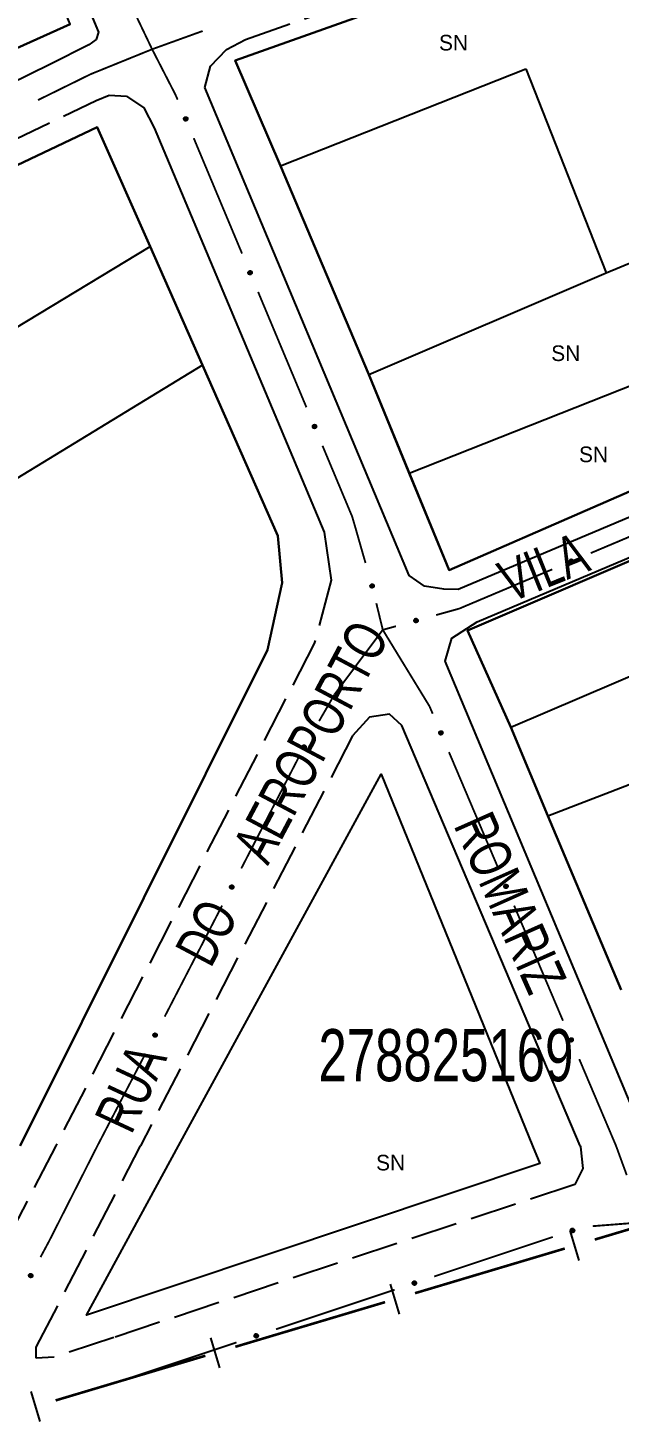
# Model space of a CAD drawing. Extents: x 204373 to 205952, y 4873300 to 4875179.
# Drawn here: x 205000.7 to 205057.4, y 4874425.4 to 4874559.4 of the extents above; entities that cross this region are included whole.
import ezdxf
from ezdxf.enums import TextEntityAlignment as Align

# ---------------------------------------------------------------- set-up
doc = ezdxf.new("R2010")
doc.units = 0
doc.header["$LTSCALE"] = 1.5
doc.header["$MEASUREMENT"] = 0
doc.linetypes.add('TRACO_11', pattern=[8, 3, -1, 3, -1])
doc.linetypes.add('TRACO_25', pattern=[8, 3, -1, 1, -1, 1, -1])
for name, color, linetype in [('CD_MALHA_LOTES', 7, 'CONTINUOUS'), ('CD_TXT_QUADRA', 255, 'CONTINUOUS'), ('LM-LIM-SETORES-BAIRROS', 250, 'CONTINUOUS'), ('RU-QUADRA', 220, 'CONTINUOUS'), ('SV-EIXO-RUA-N-PAV', 6, 'CONTINUOUS'), ('SV-EIXO-RUA-PAV', 20, 'CONTINUOUS'), ('SV-RUA-NAO-PAV', 7, 'CONTINUOUS'), ('SV-RUA-PAVIM', 7, 'CONTINUOUS'), ('SV-TXT-RUA-PAV', 7, 'CONTINUOUS'), ('Th_NmrPort', 1, 'CONTINUOUS')]:
    doc.layers.add(name, color=color, linetype=linetype)
doc.styles.add('ARIAL', font='ARIAL.SHX')

msp = doc.modelspace()

# ---------------------------------------------------------------- linework, layer by layer
at = {"layer": 'CD_MALHA_LOTES', "linetype": 'Continuous', "flags": 128}
for points in [[(205020.556237, 4874556.25019), (205053.91558, 4874568.118418)], [(205004.71098, 4874559.730219), (204968.148644, 4874543.282725)], [(205024.886537, 4874546.146158), (205020.556237, 4874556.25019)], [(205024.886537, 4874546.146158), (205048.46261, 4874555.448283)], [(205048.46261, 4874555.448283), (205056.16092, 4874535.881745)], [(204971.922477, 4874533.039962), (205007.30021, 4874549.834435)], [(205007.30021, 4874549.834435), (205012.374197, 4874538.389962)], [(205033.386754, 4874526.098477), (205024.886537, 4874546.146158)], [(204979.268994, 4874518.371235), (205012.374197, 4874538.389962)], [(205012.374197, 4874538.389962), (205017.411804, 4874527.009595)], [(205056.16092, 4874535.881745), (205060.49122, 4874537.645941)], [(205033.386754, 4874526.098477), (205056.16092, 4874535.881745)], [(205037.235909, 4874516.635971), (205064.821519, 4874527.54191)], [(205017.411804, 4874527.009595), (204984.777887, 4874507.123913)], [(205017.411804, 4874527.009595), (205024.655977, 4874510.643028), (205025.044013, 4874506.109319), (205023.652468, 4874499.704917), (204999.922044, 4874452.115493)], [(205037.235909, 4874516.635971), (205033.386754, 4874526.098477)], [(205068.670674, 4874519.362455), (205041.085064, 4874507.333846)], [(205041.085064, 4874507.333846), (205037.235909, 4874516.635971)], [(205042.84926, 4874501.560114), (205063.057323, 4874510.220712)], [(205047.019177, 4874492.257989), (205042.84926, 4874501.560114)], [(205047.019177, 4874492.257989), (205067.227241, 4874500.918588)], [(205050.547569, 4874483.757772), (205047.019177, 4874492.257989)], [(205050.547569, 4874483.757772), (205070.916014, 4874491.616464)], [(205015.124202, 4874452.115246), (205034.551215, 4874487.764812), (205049.102005, 4874452.114696)], [(205057.604353, 4874467.078101), (205050.547569, 4874483.757772)], [(205006.267579, 4874435.862888), (205015.124202, 4874452.115246)], [(205049.102005, 4874452.114696), (205049.793661, 4874450.420107), (205006.267579, 4874435.862888)]]:
    msp.add_lwpolyline(points, dxfattribs=at)
at = {"layer": 'LM-LIM-SETORES-BAIRROS', "const_width": 0.25}
for points in [[(205055.062186, 4874443.108033), (205060.811934, 4874444.82279)], [(205037.81294, 4874437.963763), (205052.187311, 4874442.250655)], [(205020.563694, 4874432.819494), (205034.938065, 4874437.106385)], [(205003.314448, 4874427.675224), (205017.688819, 4874431.962115)]]:
    msp.add_lwpolyline(points, dxfattribs=at)
at = {"layer": 'LM-LIM-SETORES-BAIRROS'}
for points in [[(205053.574292, 4874441.099011), (205052.716914, 4874443.973885)], [(205036.325046, 4874435.954741), (205035.467668, 4874438.829615)], [(205019.0758, 4874430.810471), (205018.218422, 4874433.685345)], [(205001.826554, 4874425.666201), (205000.969176, 4874428.541075)]]:
    msp.add_lwpolyline(points, dxfattribs=at)
at = {"layer": 'RU-QUADRA', "linetype": 'Continuous', "flags": 128}
for points in [[(204922.286133, 4874522.572298), (204931.990374, 4874526.473022), (204940.933498, 4874530.659165), (204950.162041, 4874534.845308), (204968.148644, 4874543.282725), (205004.71098, 4874559.730219), (204995.888886, 4874580.859078), (204990.732947, 4874592.740156), (204987.146206, 4874601.034493), (204983.335295, 4874609.553002), (204946.795376, 4874594.309355), (204937.116175, 4874589.987367), (204927.89937, 4874586.220703), (204919.336804, 4874582.415118), (204888.844556, 4874568.810153), (204880.662549, 4874565.385126), (204890.937628, 4874539.316871), (204900.879718, 4874513.724313), (204912.106193, 4874518.386154)], [(205015.124202, 4874452.115246), (205034.551215, 4874487.764812), (205049.102005, 4874452.114696), (205049.793661, 4874450.420107), (205006.267579, 4874435.862888)]]:
    msp.add_lwpolyline(points, close=True, dxfattribs=at)
for points in [[(205053.91558, 4874568.118418), (205020.556237, 4874556.25019), (205024.886537, 4874546.146158), (205033.386754, 4874526.098477), (205041.085064, 4874507.333846), (205068.670674, 4874519.362455)], [(204999.922044, 4874452.115493), (205023.652468, 4874499.704917), (205025.044013, 4874506.109319), (205024.655977, 4874510.643028), (205017.411804, 4874527.009595), (205012.374197, 4874538.389962), (205007.30021, 4874549.834435), (204971.922477, 4874533.039962)], [(205063.057323, 4874510.220712), (205042.84926, 4874501.560114), (205047.019177, 4874492.257989), (205050.547569, 4874483.757772), (205057.604353, 4874467.078101)]]:
    msp.add_lwpolyline(points, dxfattribs=at)
at = {"layer": 'SV-EIXO-RUA-N-PAV', "const_width": 0.18}
for points in [[(205017.428834, 4874559.069563), (205012.726064, 4874557.37134)], [(205012.726064, 4874557.37134), (205012.577745, 4874557.317781)]]:
    msp.add_lwpolyline(points, dxfattribs=at)
at = {"layer": 'SV-EIXO-RUA-PAV', "const_width": 0.18}
for points in [[(205010.524102, 4874561.612401), (205012.330127, 4874557.835605)], [(205012.577745, 4874557.317781), (205007.017138, 4874555.063973)], [(205012.330127, 4874557.835605), (205012.577745, 4874557.317781)], [(205012.577745, 4874557.317781), (205014.600215, 4874553.380873)], [(205006.67195, 4874554.924063), (205001.622081, 4874552.440521)], [(205007.017138, 4874555.063973), (205006.67195, 4874554.924063)], [(205014.600215, 4874553.380873), (205014.856063, 4874552.882843)], [(205014.856063, 4874552.882843), (205015.026079, 4874552.476913)], [(205016.571343, 4874548.787447), (205021.207133, 4874537.719049)], [(205022.752397, 4874534.029582), (205027.388187, 4874522.961184)], [(205028.93345, 4874519.271718), (205031.637661, 4874512.815152)], [(205031.637661, 4874512.815152), (205031.790093, 4874512.451205)], [(205065.728449, 4874513.637335), (205054.672757, 4874508.971322)], [(205031.790093, 4874512.451205), (205033.061087, 4874508.02464)], [(205050.987527, 4874507.415984), (205042.695758, 4874503.916475)], [(205034.097317, 4874504.162044), (205034.570036, 4874502.218712)], [(205042.064406, 4874503.650016), (205039.83413, 4874503.030494)], [(205042.695758, 4874503.916475), (205042.064406, 4874503.650016)], [(205034.570036, 4874502.218712), (205034.718248, 4874501.609417)], [(205035.980058, 4874501.959919), (205035.01654, 4874501.692275)], [(205034.718248, 4874501.609417), (205030.113514, 4874495.449961)], [(205035.01654, 4874501.692275), (205034.718248, 4874501.609417)], [(205034.718248, 4874501.609417), (205039.08683, 4874494.466478)], [(205030.087995, 4874495.415825), (205028.603932, 4874492.857769)], [(205030.113514, 4874495.449961), (205030.087995, 4874495.415825)], [(205039.08683, 4874494.466478), (205039.206936, 4874494.270096)], [(205039.206936, 4874494.270096), (205039.507737, 4874493.561497)], [(205041.070744, 4874489.879513), (205045.759764, 4874478.833559)], [(205026.644686, 4874489.371547), (205021.132439, 4874478.712507)], [(205019.295024, 4874475.159493), (205013.782777, 4874464.500453)], [(205047.322771, 4874475.151575), (205052.011791, 4874464.105621)], [(205011.937428, 4874460.951558), (205007.777861, 4874452.970456)], [(205053.574798, 4874460.423636), (205057.091563, 4874452.139171)], [(205007.777861, 4874452.970456), (205007.326729, 4874452.104854)], [(205007.326729, 4874452.104854), (205002.805191, 4874443.185455)], [(205057.091563, 4874452.139171), (205057.103077, 4874452.112048)], [(205057.103077, 4874452.112048), (205058.133032, 4874449.294391)], [(205054.874854, 4874444.3961), (205060.856814, 4874444.861022)], [(205002.701732, 4874442.981367), (205001.864712, 4874441.420438)], [(205002.805191, 4874443.185455), (205002.701732, 4874442.981367)], [(205039.649639, 4874439.565176), (205051.033838, 4874443.359909)], [(205024.470706, 4874434.505531), (205035.854906, 4874438.300264)], [(205009.940996, 4874429.662294), (205020.675973, 4874433.24062)], [(205009.288238, 4874429.456796), (205009.940996, 4874429.662294)]]:
    msp.add_lwpolyline(points, dxfattribs=at)
at = {"layer": 'SV-EIXO-RUA-PAV'}
for points in [[(205015.84474, 4874550.807232), (205015.890257, 4874550.789337), (205015.925717, 4874550.764649), (205015.949366, 4874550.735546), (205015.963558, 4874550.704379), (205015.974486, 4874550.670858), (205015.978047, 4874550.634632), (205015.973094, 4874550.593548), (205015.955463, 4874550.547763), (205015.927785, 4874550.513099), (205015.900493, 4874550.488388), (205015.868846, 4874550.471718), (205015.836104, 4874550.461647), (205015.798352, 4874550.459192), (205015.756767, 4874550.464619), (205015.711157, 4874550.483462), (205015.676559, 4874550.507903), (205015.654423, 4874550.536654), (205015.637866, 4874550.568576), (205015.62712, 4874550.602932), (205015.623829, 4874550.638513), (205015.629368, 4874550.680372), (205015.648562, 4874550.725143), (205015.672546, 4874550.759929), (205015.700978, 4874550.782462), (205015.732773, 4874550.798055), (205015.76626, 4874550.809425), (205015.802527, 4874550.814521), (205015.84474, 4874550.807232)], [(205022.025793, 4874536.049367), (205022.07131, 4874536.031472), (205022.10677, 4874536.006784), (205022.13042, 4874535.977681), (205022.144612, 4874535.946514), (205022.15554, 4874535.912993), (205022.159101, 4874535.876767), (205022.154147, 4874535.835684), (205022.136516, 4874535.789898), (205022.108839, 4874535.755235), (205022.081546, 4874535.730523), (205022.049899, 4874535.713853), (205022.017158, 4874535.703783), (205021.979406, 4874535.701328), (205021.937821, 4874535.706754), (205021.892211, 4874535.725597), (205021.857612, 4874535.750039), (205021.835477, 4874535.778789), (205021.81892, 4874535.810711), (205021.808173, 4874535.845067), (205021.804882, 4874535.880648), (205021.810421, 4874535.922507), (205021.829616, 4874535.967278), (205021.8536, 4874536.002064), (205021.882032, 4874536.024597), (205021.913826, 4874536.04019), (205021.947314, 4874536.05156), (205021.983581, 4874536.056656), (205022.025793, 4874536.049367)], [(205028.206847, 4874521.291503), (205028.252364, 4874521.273607), (205028.287824, 4874521.248919), (205028.311473, 4874521.219816), (205028.325665, 4874521.188649), (205028.336593, 4874521.155128), (205028.340155, 4874521.118902), (205028.335201, 4874521.077819), (205028.31757, 4874521.032033), (205028.289892, 4874520.99737), (205028.2626, 4874520.972658), (205028.230953, 4874520.955988), (205028.198212, 4874520.945918), (205028.160459, 4874520.943463), (205028.118875, 4874520.948889), (205028.073264, 4874520.967732), (205028.038666, 4874520.992174), (205028.016531, 4874521.020925), (205027.999974, 4874521.052846), (205027.989227, 4874521.087202), (205027.985936, 4874521.122783), (205027.991475, 4874521.164642), (205028.01067, 4874521.209413), (205028.034653, 4874521.244199), (205028.063086, 4874521.266732), (205028.09488, 4874521.282326), (205028.128368, 4874521.293695), (205028.164634, 4874521.298791), (205028.206847, 4874521.291503)], [(205053.005319, 4874508.148103), (205052.987548, 4874508.102538), (205052.962957, 4874508.06701), (205052.933919, 4874508.043282), (205052.902791, 4874508.029004), (205052.8693, 4874508.017985), (205052.833083, 4874508.014325), (205052.791987, 4874508.019166), (205052.746153, 4874508.036672), (205052.711414, 4874508.064255), (205052.686628, 4874508.091479), (205052.669872, 4874508.123081), (205052.659712, 4874508.155794), (205052.657154, 4874508.19354), (205052.662467, 4874508.235139), (205052.681185, 4874508.280801), (205052.705532, 4874508.315466), (205052.734222, 4874508.337679), (205052.766099, 4874508.354324), (205052.800425, 4874508.365164), (205052.835997, 4874508.368552), (205052.877871, 4874508.363128), (205052.922694, 4874508.344056), (205052.957545, 4874508.320167), (205052.980156, 4874508.291796), (205052.995836, 4874508.260045), (205053.007297, 4874508.226588), (205053.012492, 4874508.190336), (205053.005319, 4874508.148103)], [(205033.766532, 4874505.98762), (205033.808666, 4874505.962785), (205033.8398, 4874505.932825), (205033.858574, 4874505.900363), (205033.867685, 4874505.867351), (205033.873202, 4874505.832528), (205033.871018, 4874505.796192), (205033.859662, 4874505.756401), (205033.835046, 4874505.71396), (205033.802258, 4874505.684084), (205033.771417, 4874505.663974), (205033.737541, 4874505.652492), (205033.703623, 4874505.6477), (205033.665955, 4874505.651216), (205033.625742, 4874505.663118), (205033.583665, 4874505.688904), (205033.553344, 4874505.718485), (205033.536009, 4874505.750361), (205033.524681, 4874505.784491), (205033.519475, 4874505.820109), (205033.521824, 4874505.855765), (205033.533881, 4874505.896231), (205033.559881, 4874505.937424), (205033.58904, 4874505.968002), (205033.620664, 4874505.985781), (205033.654516, 4874505.996176), (205033.689375, 4874506.002135), (205033.725992, 4874506.00146), (205033.766532, 4874505.98762)], [(205038.074995, 4874502.427597), (205038.051535, 4874502.384683), (205038.022597, 4874502.352597), (205037.990758, 4874502.332783), (205037.958058, 4874502.32261), (205037.923432, 4874502.31597), (205037.887045, 4874502.316978), (205037.846907, 4874502.327042), (205037.803692, 4874502.350274), (205037.772772, 4874502.382079), (205037.751676, 4874502.412253), (205037.739105, 4874502.44574), (205037.733219, 4874502.479486), (205037.735515, 4874502.517248), (205037.746112, 4874502.557825), (205037.770524, 4874502.600713), (205037.79911, 4874502.631974), (205037.830409, 4874502.650331), (205037.864154, 4874502.662756), (205037.899586, 4874502.669111), (205037.935299, 4874502.667916), (205037.976134, 4874502.657173), (205038.018145, 4874502.632518), (205038.04965, 4874502.604363), (205038.068441, 4874502.57333), (205038.079926, 4874502.539832), (205038.087008, 4874502.505183), (205038.087517, 4874502.468563), (205038.074995, 4874502.427597)], [(205040.334426, 4874491.895776), (205040.380028, 4874491.8781), (205040.415607, 4874491.853584), (205040.439396, 4874491.824594), (205040.453738, 4874491.793496), (205040.464827, 4874491.760028), (205040.468563, 4874491.723819), (205040.463807, 4874491.682713), (205040.446396, 4874491.636843), (205040.418886, 4874491.602047), (205040.391713, 4874491.577204), (205040.360147, 4874491.560382), (205040.327454, 4874491.550154), (205040.289714, 4874491.547517), (205040.248103, 4874491.552743), (205040.202403, 4874491.571366), (205040.167688, 4874491.595641), (205040.145414, 4874491.624285), (205040.128703, 4874491.656127), (205040.117792, 4874491.69043), (205040.114329, 4874491.725995), (205040.119667, 4874491.767881), (205040.138646, 4874491.812744), (205040.162462, 4874491.847644), (205040.190785, 4874491.870314), (205040.222504, 4874491.88606), (205040.255936, 4874491.897591), (205040.292178, 4874491.902861), (205040.334426, 4874491.895776)], [(205027.327948, 4874490.45313), (205027.343439, 4874490.406739), (205027.347267, 4874490.363702), (205027.340129, 4874490.326887), (205027.325338, 4874490.296), (205027.306647, 4874490.266105), (205027.281153, 4874490.240122), (205027.246469, 4874490.217552), (205027.200043, 4874490.201685), (205027.155697, 4874490.200661), (205027.119229, 4874490.205729), (205027.086134, 4874490.219298), (205027.057397, 4874490.237941), (205027.031283, 4874490.265316), (205027.008754, 4874490.300688), (205026.993929, 4874490.347757), (205026.990465, 4874490.389976), (205026.998305, 4874490.425404), (205027.012157, 4874490.458589), (205027.031605, 4874490.488881), (205027.056777, 4874490.514242), (205027.092432, 4874490.536861), (205027.139084, 4874490.550878), (205027.181152, 4874490.554813), (205027.216681, 4874490.547473), (205027.249045, 4874490.5331), (205027.279257, 4874490.514718), (205027.306443, 4874490.490178), (205027.327948, 4874490.45313)], [(205020.377511, 4874477.013059), (205020.393003, 4874476.966669), (205020.396831, 4874476.923631), (205020.389692, 4874476.886816), (205020.374901, 4874476.855929), (205020.35621, 4874476.826034), (205020.330716, 4874476.800051), (205020.296033, 4874476.777481), (205020.249606, 4874476.761614), (205020.20526, 4874476.76059), (205020.168793, 4874476.765658), (205020.135697, 4874476.779227), (205020.10696, 4874476.797871), (205020.080847, 4874476.825245), (205020.058317, 4874476.860617), (205020.043492, 4874476.907686), (205020.040029, 4874476.949905), (205020.047869, 4874476.985333), (205020.06172, 4874477.018518), (205020.081168, 4874477.04881), (205020.106341, 4874477.074171), (205020.141995, 4874477.09679), (205020.188647, 4874477.110807), (205020.230716, 4874477.114742), (205020.266244, 4874477.107402), (205020.298609, 4874477.093029), (205020.328821, 4874477.074647), (205020.356006, 4874477.050107), (205020.377511, 4874477.013059)], [(205046.586453, 4874477.167838), (205046.632055, 4874477.150162), (205046.667634, 4874477.125645), (205046.691423, 4874477.096656), (205046.705765, 4874477.065558), (205046.716854, 4874477.03209), (205046.720589, 4874476.995881), (205046.715834, 4874476.954775), (205046.698423, 4874476.908905), (205046.670913, 4874476.874109), (205046.64374, 4874476.849266), (205046.612174, 4874476.832444), (205046.579481, 4874476.822216), (205046.541741, 4874476.819579), (205046.50013, 4874476.824805), (205046.45443, 4874476.843428), (205046.419715, 4874476.867703), (205046.397441, 4874476.896347), (205046.38073, 4874476.928189), (205046.369819, 4874476.962492), (205046.366356, 4874476.998057), (205046.371694, 4874477.039943), (205046.390673, 4874477.084805), (205046.414488, 4874477.119706), (205046.442812, 4874477.142376), (205046.474531, 4874477.158122), (205046.507963, 4874477.169653), (205046.544205, 4874477.174923), (205046.586453, 4874477.167838)], [(205013.0258, 4874462.801675), (205013.041144, 4874462.755236), (205013.044836, 4874462.712186), (205013.03758, 4874462.675394), (205013.022691, 4874462.644554), (205013.003905, 4874462.614718), (205012.978328, 4874462.588817), (205012.943573, 4874462.566357), (205012.897097, 4874462.550638), (205012.852748, 4874462.549755), (205012.816297, 4874462.554938), (205012.783245, 4874462.568612), (205012.754567, 4874462.587347), (205012.728541, 4874462.614805), (205012.706124, 4874462.650248), (205012.691448, 4874462.697364), (205012.688119, 4874462.739594), (205012.696071, 4874462.774997), (205012.710028, 4874462.808138), (205012.729572, 4874462.838367), (205012.754825, 4874462.863648), (205012.790552, 4874462.886154), (205012.837248, 4874462.900023), (205012.879329, 4874462.903824), (205012.914834, 4874462.896371), (205012.947152, 4874462.881895), (205012.977306, 4874462.863417), (205013.004413, 4874462.838791), (205013.0258, 4874462.801675)], [(205052.83848, 4874462.4399), (205052.884082, 4874462.422224), (205052.919661, 4874462.397707), (205052.94345, 4874462.368718), (205052.957791, 4874462.33762), (205052.968881, 4874462.304152), (205052.972616, 4874462.267943), (205052.967861, 4874462.226837), (205052.95045, 4874462.180967), (205052.92294, 4874462.146171), (205052.895767, 4874462.121328), (205052.8642, 4874462.104506), (205052.831508, 4874462.094278), (205052.793768, 4874462.091641), (205052.752157, 4874462.096867), (205052.706457, 4874462.11549), (205052.671741, 4874462.139765), (205052.649468, 4874462.168409), (205052.632757, 4874462.200251), (205052.621846, 4874462.234554), (205052.618383, 4874462.270119), (205052.623721, 4874462.312005), (205052.642699, 4874462.356867), (205052.666515, 4874462.391768), (205052.694839, 4874462.414438), (205052.726558, 4874462.430184), (205052.75999, 4874462.441715), (205052.796232, 4874462.446985), (205052.83848, 4874462.4399)], [(205052.760087, 4874444.05136), (205052.781338, 4874444.095411), (205052.808609, 4874444.128924), (205052.8394, 4874444.15033), (205052.871542, 4874444.162151), (205052.905786, 4874444.17054), (205052.942177, 4874444.171381), (205052.982775, 4874444.163368), (205053.027113, 4874444.142361), (205053.059609, 4874444.112168), (205053.082209, 4874444.083103), (205053.096465, 4874444.050298), (205053.104058, 4874444.016894), (205053.103681, 4874443.979064), (205053.095159, 4874443.938002), (205053.072957, 4874443.893929), (205053.045995, 4874443.861257), (205053.015669, 4874443.841334), (205052.982598, 4874443.827212), (205052.947534, 4874443.819066), (205052.911807, 4874443.818446), (205052.870479, 4874443.827101), (205052.82727, 4874443.849591), (205052.794376, 4874443.87611), (205052.774033, 4874443.906148), (205052.760862, 4874443.93902), (205052.75203, 4874443.973265), (205052.749661, 4874444.009811), (205052.760087, 4874444.05136)], [(205001.084473, 4874439.73246), (205001.09927, 4874439.685844), (205001.102454, 4874439.642754), (205001.094766, 4874439.60605), (205001.079516, 4874439.575387), (205001.06038, 4874439.545775), (205001.0345, 4874439.520176), (205000.999484, 4874439.498127), (205000.952825, 4874439.482955), (205000.908469, 4874439.482594), (205000.872081, 4874439.488206), (205000.839192, 4874439.502268), (205000.810737, 4874439.521339), (205000.785036, 4874439.549101), (205000.763037, 4874439.584805), (205000.748917, 4874439.632091), (205000.746085, 4874439.674357), (205000.754453, 4874439.709664), (205000.768799, 4874439.742638), (205000.788698, 4874439.772636), (205000.814246, 4874439.797618), (205000.850235, 4874439.819702), (205000.897091, 4874439.83302), (205000.939214, 4874439.836326), (205000.974629, 4874439.828456), (205001.006775, 4874439.813601), (205001.036709, 4874439.794769), (205001.063524, 4874439.769826), (205001.084473, 4874439.73246)], [(205037.581154, 4874438.991716), (205037.602405, 4874439.035766), (205037.629676, 4874439.06928), (205037.660467, 4874439.090686), (205037.692609, 4874439.102506), (205037.726853, 4874439.110896), (205037.763245, 4874439.111737), (205037.803842, 4874439.103724), (205037.84818, 4874439.082717), (205037.880676, 4874439.052523), (205037.903277, 4874439.023459), (205037.917532, 4874438.990653), (205037.925125, 4874438.95725), (205037.924749, 4874438.91942), (205037.916226, 4874438.878358), (205037.894024, 4874438.834285), (205037.867062, 4874438.801612), (205037.836736, 4874438.78169), (205037.803665, 4874438.767567), (205037.768602, 4874438.759421), (205037.732874, 4874438.758801), (205037.691546, 4874438.767457), (205037.648337, 4874438.789947), (205037.615443, 4874438.816465), (205037.5951, 4874438.846504), (205037.581929, 4874438.879376), (205037.573097, 4874438.91362), (205037.570728, 4874438.950167), (205037.581154, 4874438.991716)], [(205022.402222, 4874433.932071), (205022.423472, 4874433.976122), (205022.450744, 4874434.009636), (205022.481535, 4874434.031041), (205022.513676, 4874434.042862), (205022.54792, 4874434.051251), (205022.584312, 4874434.052092), (205022.624909, 4874434.044079), (205022.669248, 4874434.023072), (205022.701743, 4874433.992879), (205022.724344, 4874433.963814), (205022.738599, 4874433.931009), (205022.746192, 4874433.897606), (205022.745816, 4874433.859775), (205022.737293, 4874433.818713), (205022.715091, 4874433.774641), (205022.68813, 4874433.741968), (205022.657803, 4874433.722046), (205022.624732, 4874433.707923), (205022.589669, 4874433.699777), (205022.553941, 4874433.699157), (205022.512614, 4874433.707812), (205022.469404, 4874433.730302), (205022.43651, 4874433.756821), (205022.416167, 4874433.78686), (205022.402996, 4874433.819731), (205022.394164, 4874433.853976), (205022.391796, 4874433.890522), (205022.402222, 4874433.932071)]]:
    msp.add_lwpolyline(points, close=True, dxfattribs=at)
for points in [[(205015.623829, 4874550.638513), (205015.711157, 4874550.483462)], [(205015.62712, 4874550.602932), (205015.676559, 4874550.507903)], [(205015.627737, 4874550.616965), (205015.690928, 4874550.501411)], [(205015.629368, 4874550.680372), (205015.756767, 4874550.464619)], [(205015.63092, 4874550.655282), (205015.730537, 4874550.481017)], [(205015.641859, 4874550.699807), (205015.775911, 4874550.464516)], [(205015.648562, 4874550.725143), (205015.798352, 4874550.459192)], [(205015.660468, 4874550.740147), (205015.814433, 4874550.464377)], [(205015.672546, 4874550.759929), (205015.836104, 4874550.461647)], [(205015.687393, 4874550.767697), (205015.850847, 4874550.469272)], [(205015.700978, 4874550.782462), (205015.868846, 4874550.471718)], [(205015.717481, 4874550.787696), (205015.88158, 4874550.480665)], [(205015.732773, 4874550.798055), (205015.900493, 4874550.488388)], [(205015.75199, 4874550.80067), (205015.913862, 4874550.506021)], [(205015.76626, 4874550.809425), (205015.927785, 4874550.513099)], [(205015.78609, 4874550.807555), (205015.940259, 4874550.534829)], [(205015.802527, 4874550.814521), (205015.955463, 4874550.547763)], [(205015.822299, 4874550.809406), (205015.961182, 4874550.57318)], [(205015.84474, 4874550.807232), (205015.973094, 4874550.593548)], [(205015.869137, 4874550.796477), (205015.972325, 4874550.620749)], [(205015.890257, 4874550.789337), (205015.978047, 4874550.634632)], [(205015.910531, 4874550.775351), (205015.971937, 4874550.660529)], [(205015.925717, 4874550.764649), (205015.974486, 4874550.670858)], [(205021.804882, 4874535.880648), (205021.892211, 4874535.725597)], [(205021.808173, 4874535.845067), (205021.857612, 4874535.750039)], [(205021.808791, 4874535.8591), (205021.871982, 4874535.743547)], [(205021.810421, 4874535.922507), (205021.937821, 4874535.706754)], [(205021.811974, 4874535.897417), (205021.911591, 4874535.723152)], [(205021.822913, 4874535.941942), (205021.956965, 4874535.706651)], [(205021.829616, 4874535.967278), (205021.979406, 4874535.701328)], [(205021.841522, 4874535.982282), (205021.995487, 4874535.706512)], [(205021.8536, 4874536.002064), (205022.017158, 4874535.703783)], [(205021.868447, 4874536.009832), (205022.0319, 4874535.711408)], [(205021.882032, 4874536.024597), (205022.049899, 4874535.713853)], [(205021.898535, 4874536.029831), (205022.062634, 4874535.7228)], [(205021.913826, 4874536.04019), (205022.081546, 4874535.730523)], [(205021.933044, 4874536.042805), (205022.094916, 4874535.748156)], [(205021.947314, 4874536.05156), (205022.108839, 4874535.755235)], [(205021.967144, 4874536.04969), (205022.121313, 4874535.776965)], [(205021.983581, 4874536.056656), (205022.136516, 4874535.789898)], [(205022.003353, 4874536.051541), (205022.142235, 4874535.815315)], [(205022.025793, 4874536.049367), (205022.154147, 4874535.835684)], [(205022.050191, 4874536.038612), (205022.153379, 4874535.862884)], [(205022.07131, 4874536.031472), (205022.159101, 4874535.876767)], [(205022.091585, 4874536.017486), (205022.15299, 4874535.902664)], [(205022.10677, 4874536.006784), (205022.15554, 4874535.912993)], [(205027.985936, 4874521.122783), (205028.073264, 4874520.967732)], [(205027.989227, 4874521.087202), (205028.038666, 4874520.992174)], [(205027.989844, 4874521.101235), (205028.053035, 4874520.985682)], [(205027.991475, 4874521.164642), (205028.118875, 4874520.948889)], [(205027.993028, 4874521.139553), (205028.092644, 4874520.965287)], [(205028.003967, 4874521.184077), (205028.138019, 4874520.948786)], [(205028.01067, 4874521.209413), (205028.160459, 4874520.943463)], [(205028.022576, 4874521.224417), (205028.176541, 4874520.948647)], [(205028.034653, 4874521.244199), (205028.198212, 4874520.945918)], [(205028.049501, 4874521.251967), (205028.212954, 4874520.953543)], [(205028.063086, 4874521.266732), (205028.230953, 4874520.955988)], [(205028.079588, 4874521.271966), (205028.243687, 4874520.964935)], [(205028.09488, 4874521.282326), (205028.2626, 4874520.972658)], [(205028.114098, 4874521.28494), (205028.275969, 4874520.990291)], [(205028.128368, 4874521.293695), (205028.289892, 4874520.99737)], [(205028.148198, 4874521.291826), (205028.302367, 4874521.0191)], [(205028.164634, 4874521.298791), (205028.31757, 4874521.032033)], [(205028.184407, 4874521.293677), (205028.323289, 4874521.05745)], [(205028.206847, 4874521.291503), (205028.335201, 4874521.077819)], [(205028.231244, 4874521.280747), (205028.334432, 4874521.105019)], [(205028.252364, 4874521.273607), (205028.340155, 4874521.118902)], [(205028.272639, 4874521.259621), (205028.334044, 4874521.144799)], [(205028.287824, 4874521.248919), (205028.336593, 4874521.155128)], [(205052.922694, 4874508.344056), (205052.657154, 4874508.19354)], [(205052.957545, 4874508.320167), (205052.659712, 4874508.155794)], [(205052.937731, 4874508.33219), (205052.662382, 4874508.177473)], [(205052.89734, 4874508.350689), (205052.662416, 4874508.215995)], [(205052.877871, 4874508.363128), (205052.662467, 4874508.235139)], [(205052.965354, 4874508.305341), (205052.667377, 4874508.141073)], [(205052.980156, 4874508.291796), (205052.669872, 4874508.123081)], [(205052.852785, 4874508.361507), (205052.678793, 4874508.261414)], [(205052.985435, 4874508.275308), (205052.678854, 4874508.110371)], [(205052.835997, 4874508.368552), (205052.681185, 4874508.280801)], [(205052.995836, 4874508.260045), (205052.686628, 4874508.091479)], [(205052.814459, 4874508.364585), (205052.699079, 4874508.301079)], [(205052.998503, 4874508.240835), (205052.704298, 4874508.078158)], [(205052.800425, 4874508.365164), (205052.705532, 4874508.315466)], [(205053.007297, 4874508.226588), (205052.711414, 4874508.064255)], [(205053.005482, 4874508.206753), (205052.733178, 4874508.051839)], [(205053.012492, 4874508.190336), (205052.746153, 4874508.036672)], [(205053.007432, 4874508.170549), (205052.771585, 4874508.031022)], [(205053.005319, 4874508.148103), (205052.791987, 4874508.019166)], [(205052.994631, 4874508.123677), (205052.819185, 4874508.020009)], [(205052.987548, 4874508.102538), (205052.833083, 4874508.014325)], [(205052.973618, 4874508.082225), (205052.858964, 4874508.020506)], [(205052.962957, 4874508.06701), (205052.8693, 4874508.017985)], [(205033.574, 4874505.950368), (205033.682652, 4874505.653805)], [(205033.58904, 4874505.968002), (205033.703623, 4874505.6477)], [(205033.604925, 4874505.973337), (205033.719382, 4874505.65291)], [(205033.620664, 4874505.985781), (205033.737541, 4874505.652492)], [(205033.637785, 4874505.988352), (205033.751525, 4874505.659324)], [(205033.654516, 4874505.996176), (205033.771417, 4874505.663974)], [(205033.673905, 4874505.995734), (205033.787395, 4874505.679284)], [(205033.689375, 4874506.002135), (205033.802258, 4874505.684084)], [(205033.708664, 4874505.997168), (205033.817997, 4874505.70358)], [(205033.725992, 4874506.00146), (205033.835046, 4874505.71396)], [(205033.744714, 4874505.993298), (205033.844693, 4874505.73816)], [(205033.766532, 4874505.98762), (205033.859662, 4874505.756401)], [(205033.788933, 4874505.97316), (205033.863183, 4874505.783383)], [(205033.808666, 4874505.962785), (205033.871018, 4874505.796192)], [(205033.826487, 4874505.945783), (205033.869059, 4874505.822729)], [(205033.519475, 4874505.820109), (205033.553344, 4874505.718485)], [(205033.521824, 4874505.855765), (205033.583665, 4874505.688904)], [(205033.522293, 4874505.83387), (205033.566513, 4874505.709813)], [(205033.531466, 4874505.87121), (205033.602419, 4874505.683439)], [(205033.533881, 4874505.896231), (205033.625742, 4874505.663118)], [(205033.549275, 4874505.913458), (205033.644632, 4874505.660004)], [(205033.559881, 4874505.937424), (205033.665955, 4874505.651216)], [(205033.8398, 4874505.932825), (205033.873202, 4874505.832528)], [(205038.04965, 4874502.604363), (205037.733219, 4874502.479486)], [(205038.018145, 4874502.632518), (205037.735515, 4874502.517248)], [(205038.031539, 4874502.618825), (205037.738643, 4874502.500644)], [(205038.055496, 4874502.588659), (205037.738935, 4874502.463904)], [(205038.068441, 4874502.57333), (205037.739105, 4874502.44574)], [(205037.993849, 4874502.642344), (205037.74361, 4874502.538844)], [(205037.976134, 4874502.657173), (205037.746112, 4874502.557825)], [(205038.071565, 4874502.556301), (205037.746386, 4874502.431985)], [(205038.079926, 4874502.539832), (205037.751676, 4874502.412253)], [(205037.951047, 4874502.658778), (205037.765669, 4874502.581793)], [(205038.080111, 4874502.520438), (205037.767495, 4874502.396779)], [(205037.935299, 4874502.667916), (205037.770524, 4874502.600713)], [(205038.087008, 4874502.505183), (205037.772772, 4874502.382079)], [(205037.913431, 4874502.66674), (205037.790868, 4874502.618532)], [(205038.082667, 4874502.485743), (205037.792767, 4874502.366978)], [(205037.899586, 4874502.669111), (205037.79911, 4874502.631974)], [(205038.087517, 4874502.468563), (205037.803692, 4874502.350274)], [(205038.079965, 4874502.449588), (205037.828192, 4874502.341414)], [(205038.074995, 4874502.427597), (205037.846907, 4874502.327042)], [(205038.061266, 4874502.404741), (205037.873989, 4874502.324395)], [(205038.051535, 4874502.384683), (205037.887045, 4874502.316978)], [(205038.035118, 4874502.366321), (205037.913504, 4874502.319794)], [(205038.022597, 4874502.352597), (205037.923432, 4874502.31597)], [(205040.114329, 4874491.725995), (205040.202403, 4874491.571366)], [(205040.117792, 4874491.69043), (205040.167688, 4874491.595641)], [(205040.118341, 4874491.704466), (205040.182088, 4874491.589219)], [(205040.119667, 4874491.767881), (205040.248103, 4874491.552743)], [(205040.12134, 4874491.742799), (205040.221795, 4874491.569015)], [(205040.132065, 4874491.787375), (205040.267248, 4874491.552733)], [(205040.138646, 4874491.812744), (205040.289714, 4874491.547517)], [(205040.15048, 4874491.827805), (205040.30577, 4874491.552779)], [(205040.162462, 4874491.847644), (205040.327454, 4874491.550154)], [(205040.177271, 4874491.855484), (205040.342159, 4874491.55785)], [(205040.190785, 4874491.870314), (205040.360147, 4874491.560382)], [(205040.207262, 4874491.875627), (205040.372837, 4874491.56939)], [(205040.222504, 4874491.88606), (205040.391713, 4874491.577204)], [(205040.241709, 4874491.888767), (205040.404997, 4874491.594901)], [(205040.255936, 4874491.897591), (205040.418886, 4874491.602047)], [(205040.275776, 4874491.895817), (205040.431256, 4874491.623836)], [(205040.292178, 4874491.902861), (205040.446396, 4874491.636843)], [(205040.311975, 4874491.897842), (205040.451993, 4874491.662287)], [(205040.334426, 4874491.895776), (205040.463807, 4874491.682713)], [(205040.358874, 4874491.885139), (205040.462907, 4874491.709909)], [(205040.380028, 4874491.8781), (205040.468563, 4874491.723819)], [(205040.40037, 4874491.864212), (205040.462328, 4874491.749687)], [(205040.415607, 4874491.853584), (205040.464827, 4874491.760028)], [(205027.031605, 4874490.488881), (205026.990465, 4874490.389976)], [(205027.056777, 4874490.514242), (205026.993929, 4874490.347757)], [(205027.042762, 4874490.497414), (205026.99471, 4874490.37479)], [(205027.074188, 4874490.519567), (205027.004493, 4874490.331327)], [(205027.092432, 4874490.536861), (205027.008754, 4874490.300688)], [(205027.115353, 4874490.539756), (205027.020963, 4874490.285941)], [(205027.139084, 4874490.550878), (205027.031283, 4874490.265316)], [(205027.158231, 4874490.551378), (205027.045581, 4874490.256312)], [(205027.181152, 4874490.554813), (205027.057397, 4874490.237941)], [(205027.196639, 4874490.548414), (205027.072706, 4874490.231531)], [(205027.216681, 4874490.547473), (205027.086134, 4874490.219298)], [(205027.231286, 4874490.538177), (205027.101168, 4874490.215275)], [(205027.249045, 4874490.5331), (205027.119229, 4874490.205729)], [(205027.263385, 4874490.520041), (205027.141332, 4874490.206795)], [(205027.279257, 4874490.514718), (205027.155697, 4874490.200661)], [(205027.290552, 4874490.498311), (205027.180367, 4874490.205042)], [(205027.306443, 4874490.490178), (205027.200043, 4874490.201685)], [(205027.315212, 4874490.471733), (205027.223204, 4874490.213613)], [(205027.327948, 4874490.45313), (205027.246469, 4874490.217552)], [(205027.335359, 4874490.427518), (205027.266834, 4874490.2356)], [(205027.343439, 4874490.406739), (205027.281153, 4874490.240122)], [(205027.345727, 4874490.382215), (205027.29709, 4874490.26143)], [(205027.347267, 4874490.363702), (205027.306647, 4874490.266105)], [(205020.081168, 4874477.04881), (205020.040029, 4874476.949905)], [(205020.106341, 4874477.074171), (205020.043492, 4874476.907686)], [(205020.092325, 4874477.057344), (205020.044273, 4874476.93472)], [(205020.123752, 4874477.079496), (205020.054056, 4874476.891256)], [(205020.141995, 4874477.09679), (205020.058317, 4874476.860617)], [(205020.164916, 4874477.099685), (205020.070526, 4874476.84587)], [(205020.188647, 4874477.110807), (205020.080847, 4874476.825245)], [(205020.207795, 4874477.111307), (205020.095144, 4874476.816241)], [(205020.230716, 4874477.114742), (205020.10696, 4874476.797871)], [(205020.246203, 4874477.108343), (205020.12227, 4874476.79146)], [(205020.266244, 4874477.107402), (205020.135697, 4874476.779227)], [(205020.28085, 4874477.098106), (205020.150732, 4874476.775205)], [(205020.298609, 4874477.093029), (205020.168793, 4874476.765658)], [(205020.312948, 4874477.079971), (205020.190895, 4874476.766724)], [(205020.328821, 4874477.074647), (205020.20526, 4874476.76059)], [(205020.340115, 4874477.05824), (205020.22993, 4874476.764971)], [(205020.356006, 4874477.050107), (205020.249606, 4874476.761614)], [(205020.364775, 4874477.031662), (205020.272767, 4874476.773542)], [(205020.377511, 4874477.013059), (205020.296033, 4874476.777481)], [(205020.384923, 4874476.987447), (205020.316397, 4874476.795529)], [(205020.393003, 4874476.966669), (205020.330716, 4874476.800051)], [(205020.395291, 4874476.942144), (205020.346653, 4874476.821359)], [(205020.396831, 4874476.923631), (205020.35621, 4874476.826034)], [(205046.366356, 4874476.998057), (205046.45443, 4874476.843428)], [(205046.369819, 4874476.962492), (205046.419715, 4874476.867703)], [(205046.370368, 4874476.976528), (205046.434115, 4874476.86128)], [(205046.371694, 4874477.039943), (205046.50013, 4874476.824805)], [(205046.373367, 4874477.014861), (205046.473821, 4874476.841076)], [(205046.384092, 4874477.059437), (205046.519275, 4874476.824795)], [(205046.390673, 4874477.084805), (205046.541741, 4874476.819579)], [(205046.402506, 4874477.099867), (205046.557797, 4874476.824841)], [(205046.414488, 4874477.119706), (205046.579481, 4874476.822216)], [(205046.429298, 4874477.127546), (205046.594186, 4874476.829912)], [(205046.442812, 4874477.142376), (205046.612174, 4874476.832444)], [(205046.459289, 4874477.147689), (205046.624864, 4874476.841452)], [(205046.474531, 4874477.158122), (205046.64374, 4874476.849266)], [(205046.493736, 4874477.160829), (205046.657024, 4874476.866963)], [(205046.507963, 4874477.169653), (205046.670913, 4874476.874109)], [(205046.527802, 4874477.167879), (205046.683283, 4874476.895898)], [(205046.544205, 4874477.174923), (205046.698423, 4874476.908905)], [(205046.564002, 4874477.169904), (205046.70402, 4874476.934349)], [(205046.586453, 4874477.167838), (205046.715834, 4874476.954775)], [(205046.610901, 4874477.157201), (205046.714934, 4874476.981971)], [(205046.632055, 4874477.150162), (205046.720589, 4874476.995881)], [(205046.652397, 4874477.136274), (205046.714354, 4874477.021749)], [(205046.667634, 4874477.125645), (205046.716854, 4874477.03209)], [(205012.729572, 4874462.838367), (205012.688119, 4874462.739594)], [(205012.754825, 4874462.863648), (205012.691448, 4874462.697364)], [(205012.740757, 4874462.846865), (205012.692315, 4874462.724395)], [(205012.772253, 4874462.868918), (205012.70196, 4874462.6809)], [(205012.790552, 4874462.886154), (205012.706124, 4874462.650248)], [(205012.813482, 4874462.888976), (205012.718285, 4874462.635462)], [(205012.837248, 4874462.900023), (205012.728541, 4874462.614805)], [(205012.856397, 4874462.900462), (205012.742809, 4874462.605755)], [(205012.879329, 4874462.903824), (205012.754567, 4874462.587347)], [(205012.894795, 4874462.897376), (205012.769856, 4874462.580888)], [(205012.914834, 4874462.896371), (205012.783245, 4874462.568612)], [(205012.92941, 4874462.887029), (205012.798266, 4874462.564542)], [(205012.947152, 4874462.881895), (205012.816297, 4874462.554938)], [(205012.96145, 4874462.868791), (205012.838403, 4874462.555934)], [(205012.977306, 4874462.863417), (205012.852748, 4874462.549755)], [(205012.988548, 4874462.846975), (205012.877432, 4874462.554058)], [(205013.004413, 4874462.838791), (205012.897097, 4874462.550638)], [(205013.013123, 4874462.820318), (205012.920296, 4874462.562492)], [(205013.0258, 4874462.801675), (205012.943573, 4874462.566357)], [(205013.03313, 4874462.776039), (205012.963995, 4874462.58434)], [(205013.041144, 4874462.755236), (205012.978328, 4874462.588817)], [(205013.043354, 4874462.730704), (205012.994333, 4874462.610074)], [(205013.044836, 4874462.712186), (205013.003905, 4874462.614718)], [(205052.618383, 4874462.270119), (205052.706457, 4874462.11549)], [(205052.621846, 4874462.234554), (205052.671741, 4874462.139765)], [(205052.622395, 4874462.24859), (205052.686142, 4874462.133342)], [(205052.623721, 4874462.312005), (205052.752157, 4874462.096867)], [(205052.625394, 4874462.286923), (205052.725848, 4874462.113138)], [(205052.636119, 4874462.331499), (205052.771302, 4874462.096856)], [(205052.642699, 4874462.356867), (205052.793768, 4874462.091641)], [(205052.654533, 4874462.371929), (205052.809824, 4874462.096903)], [(205052.666515, 4874462.391768), (205052.831508, 4874462.094278)], [(205052.681325, 4874462.399608), (205052.846213, 4874462.101974)], [(205052.694839, 4874462.414438), (205052.8642, 4874462.104506)], [(205052.711316, 4874462.419751), (205052.876891, 4874462.113514)], [(205052.726558, 4874462.430184), (205052.895767, 4874462.121328)], [(205052.745762, 4874462.432891), (205052.909051, 4874462.139025)], [(205052.75999, 4874462.441715), (205052.92294, 4874462.146171)], [(205052.779829, 4874462.439941), (205052.93531, 4874462.16796)], [(205052.796232, 4874462.446985), (205052.95045, 4874462.180967)], [(205052.816029, 4874462.441966), (205052.956047, 4874462.206411)], [(205052.83848, 4874462.4399), (205052.967861, 4874462.226837)], [(205052.862928, 4874462.429263), (205052.966961, 4874462.254033)], [(205052.884082, 4874462.422224), (205052.972616, 4874462.267943)], [(205052.904424, 4874462.408336), (205052.966381, 4874462.293811)], [(205052.919661, 4874462.397707), (205052.968881, 4874462.304152)], [(205052.749661, 4874444.009811), (205053.027113, 4874444.142361)], [(205052.75203, 4874443.973265), (205053.059609, 4874444.112168)], [(205052.755377, 4874443.992899), (205053.038873, 4874444.126233)], [(205052.75624, 4874444.029145), (205053.002195, 4874444.149965)], [(205052.759692, 4874443.958379), (205053.065626, 4874444.097754)], [(205052.760087, 4874444.05136), (205052.982775, 4874444.163368)], [(205052.760862, 4874443.93902), (205053.082209, 4874444.083103)], [(205052.770048, 4874443.922996), (205053.088495, 4874444.063665)], [(205052.772637, 4874444.074884), (205052.955593, 4874444.164636)], [(205052.774033, 4874443.906148), (205053.096465, 4874444.050298)], [(205052.781338, 4874444.095411), (205052.942177, 4874444.171381)], [(205052.78774, 4874443.891497), (205053.097557, 4874444.032166)], [(205052.794376, 4874443.87611), (205053.104058, 4874444.016894)], [(205052.796801, 4874444.114582), (205052.915895, 4874444.167225)], [(205052.808609, 4874444.128924), (205052.905786, 4874444.17054)], [(205052.813198, 4874443.862586), (205053.099714, 4874443.995488)], [(205052.82727, 4874443.849591), (205053.103681, 4874443.979064)], [(205052.852033, 4874443.841011), (205053.096694, 4874443.957085)], [(205052.870479, 4874443.827101), (205053.095159, 4874443.938002)], [(205052.895615, 4874443.826772), (205053.076845, 4874443.913072)], [(205052.911807, 4874443.818446), (205053.072957, 4874443.893929)], [(205052.933587, 4874443.820731), (205053.053544, 4874443.8751)], [(205052.947534, 4874443.819066), (205053.045995, 4874443.861257)], [(205000.788698, 4874439.772636), (205000.746085, 4874439.674357)], [(205000.814246, 4874439.797618), (205000.748917, 4874439.632091)], [(205000.799981, 4874439.781002), (205000.750102, 4874439.65911)], [(205000.831735, 4874439.802682), (205000.759234, 4874439.615504)], [(205000.850235, 4874439.819702), (205000.763037, 4874439.584805)], [(205000.873197, 4874439.822254), (205000.775024, 4874439.569878)], [(205000.897091, 4874439.83302), (205000.785036, 4874439.549101)], [(205000.916244, 4874439.833234), (205000.799197, 4874439.539884)], [(205000.939214, 4874439.836326), (205000.810737, 4874439.521339)], [(205000.954603, 4874439.829696), (205000.825949, 4874439.5147)], [(205000.974629, 4874439.828456), (205000.839192, 4874439.502268)], [(205000.989094, 4874439.818943), (205000.854165, 4874439.498022)], [(205001.006775, 4874439.813601), (205000.872081, 4874439.488206)], [(205001.020917, 4874439.80033), (205000.894198, 4874439.488941)], [(205001.036709, 4874439.794769), (205000.908469, 4874439.482594)], [(205001.047757, 4874439.778196), (205000.933202, 4874439.486606)], [(205001.063524, 4874439.769826), (205000.952825, 4874439.482955)], [(205001.072017, 4874439.751252), (205000.976162, 4874439.494536)], [(205001.084473, 4874439.73246), (205000.999484, 4874439.498127)], [(205001.091501, 4874439.706741), (205001.020116, 4874439.515868)], [(205001.09927, 4874439.685844), (205001.0345, 4874439.520176)], [(205001.101191, 4874439.661288), (205001.050754, 4874439.541243)], [(205001.102454, 4874439.642754), (205001.06038, 4874439.545775)], [(205037.570728, 4874438.950167), (205037.84818, 4874439.082717)], [(205037.573097, 4874438.91362), (205037.880676, 4874439.052523)], [(205037.576445, 4874438.933255), (205037.85994, 4874439.066588)], [(205037.577308, 4874438.969501), (205037.823263, 4874439.090321)], [(205037.58076, 4874438.898735), (205037.886693, 4874439.038109)], [(205037.581154, 4874438.991716), (205037.803842, 4874439.103724)], [(205037.581929, 4874438.879376), (205037.903277, 4874439.023459)], [(205037.591116, 4874438.863352), (205037.909563, 4874439.004021)], [(205037.593705, 4874439.01524), (205037.776661, 4874439.104992)], [(205037.5951, 4874438.846504), (205037.917532, 4874438.990653)], [(205037.602405, 4874439.035766), (205037.763245, 4874439.111737)], [(205037.608807, 4874438.831853), (205037.918624, 4874438.972522)], [(205037.617869, 4874439.054938), (205037.736963, 4874439.107581)], [(205037.629676, 4874439.06928), (205037.726853, 4874439.110896)], [(205037.615443, 4874438.816465), (205037.925125, 4874438.95725)], [(205037.634266, 4874438.802942), (205037.920782, 4874438.935844)], [(205037.648337, 4874438.789947), (205037.924749, 4874438.91942)], [(205037.673101, 4874438.781367), (205037.917761, 4874438.897441)], [(205037.691546, 4874438.767457), (205037.916226, 4874438.878358)], [(205037.716682, 4874438.767128), (205037.897912, 4874438.853428)], [(205037.732874, 4874438.758801), (205037.894024, 4874438.834285)], [(205037.754654, 4874438.761087), (205037.874611, 4874438.815456)], [(205037.768602, 4874438.759421), (205037.867062, 4874438.801612)], [(205022.391796, 4874433.890522), (205022.669248, 4874434.023072)], [(205022.394164, 4874433.853976), (205022.701743, 4874433.992879)], [(205022.397512, 4874433.873611), (205022.681007, 4874434.006944)], [(205022.398375, 4874433.909857), (205022.64433, 4874434.030677)], [(205022.401827, 4874433.839091), (205022.70776, 4874433.978465)], [(205022.402222, 4874433.932071), (205022.624909, 4874434.044079)], [(205022.402996, 4874433.819731), (205022.724344, 4874433.963814)], [(205022.412183, 4874433.803708), (205022.73063, 4874433.944377)], [(205022.414772, 4874433.955596), (205022.597728, 4874434.045348)], [(205022.416167, 4874433.78686), (205022.738599, 4874433.931009)], [(205022.423472, 4874433.976122), (205022.584312, 4874434.052092)], [(205022.429874, 4874433.772208), (205022.739691, 4874433.912877)], [(205022.43651, 4874433.756821), (205022.746192, 4874433.897606)], [(205022.438936, 4874433.995294), (205022.55803, 4874434.047937)], [(205022.450744, 4874434.009636), (205022.54792, 4874434.051251)], [(205022.455333, 4874433.743298), (205022.741849, 4874433.8762)], [(205022.469404, 4874433.730302), (205022.745816, 4874433.859775)], [(205022.494168, 4874433.721723), (205022.738828, 4874433.837796)], [(205022.512614, 4874433.707812), (205022.737293, 4874433.818713)], [(205022.537749, 4874433.707483), (205022.718979, 4874433.793783)], [(205022.553941, 4874433.699157), (205022.715091, 4874433.774641)], [(205022.575721, 4874433.701442), (205022.695678, 4874433.755811)], [(205022.589669, 4874433.699777), (205022.68813, 4874433.741968)]]:
    msp.add_lwpolyline(points, dxfattribs=at)
at = {"layer": 'SV-RUA-NAO-PAV', "linetype": 'TRACO_25'}
msp.add_polyline3d([(205017.629435, 4874553.64206, 10.641157), (205018.178999, 4874555.702666, 10.641157), (205019.729474, 4874557.298689, 10.641157), (205021.551405, 4874558.262973, 10.665927), (205093.958003, 4874583.500345, 11.012703)], dxfattribs=at)
at = {"layer": 'SV-RUA-PAVIM', "linetype": 'Continuous'}
for points in [[(204982.42151, 4874610.527039, 10.319151), (204984.807971, 4874609.824971, 10.319151), (204986.976479, 4874607.262614, 10.319151), (204988.240146, 4874604.910146, 10.319151), (205007.428112, 4874558.950166, 10.492538), (205007.219271, 4874558.266409, 10.492538)], [(205060.19273, 4874452.114516, 10.789775), (205040.706611, 4874498.595359, 10.938394), (205041.342957, 4874500.821184, 10.938394), (205043.774647, 4874502.383709, 11.037473), (205110.561328, 4874530.62358, 11.111781), (205109.368987, 4874533.90252, 11.111781), (205041.963615, 4874505.496358, 11.111781), (205040.578498, 4874505.509453, 11.087011), (205038.717336, 4874505.803884, 11.087011), (205037.254013, 4874506.830948, 11.062243), (205017.629435, 4874553.64206, 10.665927)], [(205010.119038, 4874552.809171, 10.591618), (205011.771379, 4874551.686207, 10.591618), (205012.786993, 4874549.763921, 10.591618), (205029.091692, 4874510.978597, 10.492538), (205029.756306, 4874506.391939, 10.566848)], [(205053.659443, 4874452.114622, 10.888854), (205036.533761, 4874492.435741, 10.888854), (205035.359693, 4874493.529017, 10.987933)], [(205053.659443, 4874452.114622, 10.888854), (205053.70542, 4874452.006372, 10.740235), (205053.92165, 4874449.920898, 10.740235), (205053.161499, 4874448.400597, 10.740235)]]:
    msp.add_polyline3d(points, dxfattribs=at)
at = {"layer": 'SV-RUA-PAVIM', "linetype": 'TRACO_11'}
for points in [[(205007.219271, 4874558.266409, 10.492538), (205006.510798, 4874557.750827, 10.492538), (205002.817015, 4874555.873064, 10.542078), (204957.284121, 4874533.502325, 10.839314), (204900.829636, 4874508.704814, 10.839314)], [(204834.202266, 4874474.013722, 9.675138), (204892.962952, 4874499.807939, 10.442999), (204958.909069, 4874529.071308, 10.616387), (204987.85751, 4874543.125116, 10.616387), (205007.201773, 4874552.406525, 10.616387), (205008.457789, 4874552.925544, 10.591618), (205010.119038, 4874552.809171, 10.591618)], [(205029.756306, 4874506.391939, 10.566848), (205028.141001, 4874500.316822, 10.566848), (205003.326202, 4874452.115438, 10.789775)], [(205035.359693, 4874493.529017, 10.987933), (205033.44304, 4874493.245134, 10.987933), (205031.815231, 4874491.448507, 10.987933), (205011.461328, 4874452.115306, 10.987933)], [(205003.326202, 4874452.115438, 10.789775), (204999.31104, 4874444.316206, 10.789775), (204987.79138, 4874426.153948, 10.789775), (204985.644508, 4874425.469572, 10.789775), (204984.384643, 4874425.405982, 10.789775)], [(205053.161499, 4874448.400597, 10.740235), (205008.888575, 4874433.7059, 10.789775), (205003.179853, 4874431.822019, 10.938394), (205001.44127, 4874431.737788, 10.987933), (205001.450402, 4874432.769544, 10.987933), (205011.461328, 4874452.115306, 10.987933)]]:
    msp.add_polyline3d(points, dxfattribs=at)

# ---------------------------------------------------------------- texts
at = {"layer": 'CD_TXT_QUADRA', "style": 'ARIAL', "width": 0.7}
msp.add_text('278825169', height=5, dxfattribs=at).set_placement((205028.540716, 4874458.301262))
at = {"layer": 'SV-TXT-RUA-PAV', "style": 'ARIAL', "width": 0.7}
for s, rotation, p in [('VILA', 22, (205046.96249, 4874504.194418)), ('AEROPORTO', 62, (205023.690211, 4874478.92559)), ('ROMARIZ', 294, (205041.47198, 4874482.856297)), ('DO', 62, (205018.1997, 4874469.067627)), ('RUA', 65, (205010.587856, 4874453.095232))]:
    msp.add_text(s, height=4, rotation=rotation, dxfattribs=at).set_placement(p)
at = {"layer": 'Th_NmrPort', "color": 1}
for p in [(205040.112067, 4874557.949228), (205050.883428, 4874528.153703), (205053.5521, 4874518.449442), (205034.077235, 4874450.492246)]:
    msp.add_text('SN', height=1.5, dxfattribs=at).set_placement(p, align=Align.MIDDLE_LEFT)

doc.saveas('drawing.dxf')
